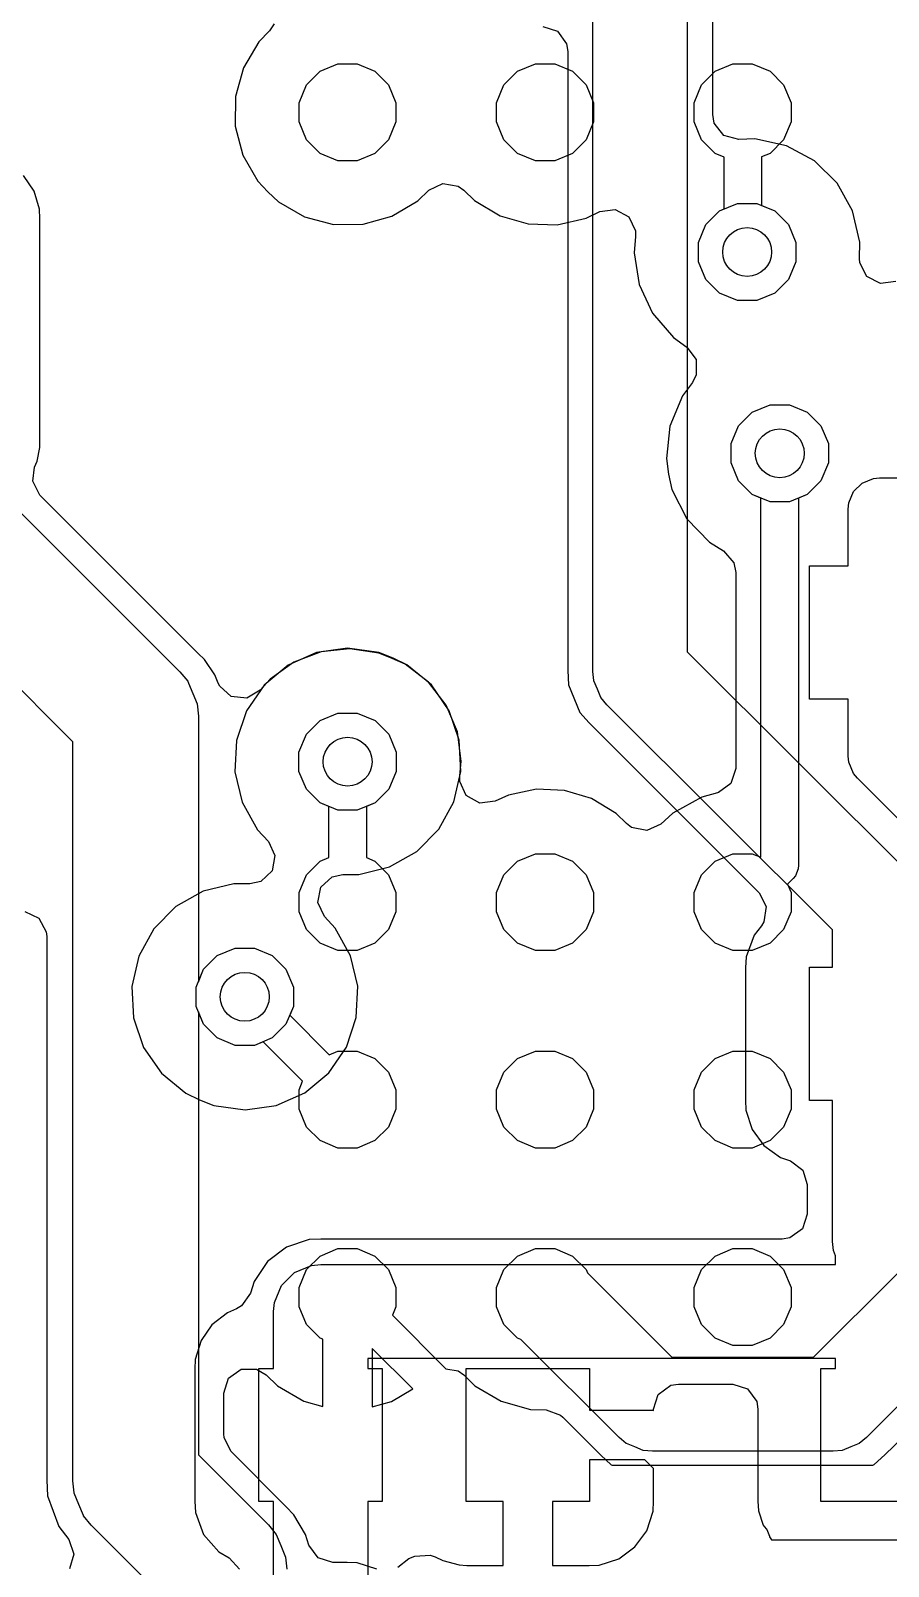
# Model space of a CAD drawing. Header units: inches. Extents: x 3.98 to 8.37, y -7.42 to -0.85.
# Drawn here: x 6.222 to 6.73, y -5.931 to -5.021 of the extents above; entities that cross this region are included whole.
import ezdxf

# ---------------------------------------------------------------- set-up
doc = ezdxf.new("R2010")
doc.units = ezdxf.units.IN
doc.header["$MEASUREMENT"] = 0
doc.layers.add('Bottom Layer', color=153, linetype='CONTINUOUS', true_color=0x4d7fc4)
doc.layers.add('Top Layer', color=13, linetype='CONTINUOUS', true_color=0xc83434)

msp = doc.modelspace()

# ---------------------------------------------------------------- linework, layer by layer
at = {"layer": 'Bottom Layer', "linetype": 'CONTINUOUS'}
for p, q in [((6.61057, -4.98715), (6.61057, -5.38918)), ((6.62576, -5.07092), (6.62576, -4.9993)), ((6.55488, -5.40074), (6.55488, -5.00346)), ((6.52514, -5.01879), (6.53387, -5.02163)), ((6.53387, -5.02163), (6.53926, -5.02906)), ((6.53926, -5.02906), (6.53999, -5.03364)), ((6.53999, -5.03364), (6.53999, -5.40015)), ((6.62666, -5.07601), (6.62576, -5.07092)), ((6.63232, -5.08324), (6.62666, -5.07601)), ((6.64115, -5.08576), (6.63232, -5.08324)), ((6.6508, -5.08541), (6.64115, -5.08576)), ((6.66943, -5.08942), (6.6508, -5.08541)), ((6.68598, -5.09835), (6.66943, -5.08942)), ((6.69938, -5.11153), (6.68598, -5.09835)), ((6.70858, -5.12792), (6.69938, -5.11153)), ((6.62177, -5.13603), (6.62986, -5.12793)), ((6.62986, -5.12793), (6.64044, -5.12355)), ((6.64044, -5.12355), (6.65189, -5.12355)), ((6.65189, -5.12355), (6.66247, -5.12793)), ((6.66247, -5.12793), (6.67056, -5.13603)), ((6.71291, -5.14648), (6.70858, -5.12792)), ((6.61739, -5.14661), (6.62177, -5.13603)), ((6.67056, -5.13603), (6.67494, -5.14661)), ((6.61739, -5.15806), (6.61739, -5.14661)), ((6.67494, -5.14661), (6.67494, -5.15806)), ((6.71273, -5.15614), (6.71291, -5.14648)), ((6.62177, -5.16863), (6.61739, -5.15806)), ((6.67494, -5.15806), (6.67056, -5.16863)), ((6.7129, -5.15865), (6.71273, -5.15614)), ((6.71701, -5.16685), (6.7129, -5.15865)), ((6.62986, -5.17673), (6.62177, -5.16863)), ((6.67056, -5.16863), (6.66247, -5.17673)), ((6.72516, -5.17107), (6.71701, -5.16685)), ((6.73423, -5.1697), (6.72516, -5.17107)), ((6.64044, -5.18111), (6.62986, -5.17673)), ((6.65189, -5.18111), (6.64044, -5.18111)), ((6.66247, -5.17673), (6.65189, -5.18111)), ((6.64916, -5.24713), (6.65973, -5.24275)), ((6.65973, -5.24275), (6.67118, -5.24275)), ((6.67118, -5.24275), (6.68176, -5.24713)), ((6.63668, -5.2658), (6.64106, -5.25523)), ((6.64106, -5.25523), (6.64916, -5.24713)), ((6.68176, -5.24713), (6.68986, -5.25523)), ((6.68986, -5.25523), (6.69424, -5.2658)), ((6.63668, -5.27725), (6.63668, -5.2658)), ((6.69424, -5.2658), (6.69424, -5.27725)), ((6.64106, -5.28783), (6.63668, -5.27725)), ((6.69424, -5.27725), (6.68986, -5.28783)), ((6.64916, -5.29593), (6.64106, -5.28783)), ((6.68986, -5.28783), (6.68176, -5.29593)), ((6.70907, -5.29425), (6.7142, -5.28913)), ((6.7142, -5.28913), (6.72089, -5.28636)), ((6.72089, -5.28636), (6.72451, -5.286)), ((6.72451, -5.286), (6.7718, -5.286)), ((6.65973, -5.30031), (6.64916, -5.29593)), ((6.67118, -5.30031), (6.65973, -5.30031)), ((6.68176, -5.29593), (6.67118, -5.30031)), ((6.70595, -5.30456), (6.7063, -5.30094)), ((6.7063, -5.30094), (6.70907, -5.29425)), ((6.70595, -5.33825), (6.70595, -5.30456)), ((6.68303, -5.41718), (6.68303, -5.33825)), ((6.68303, -5.33825), (6.70595, -5.33825)), ((6.39133, -5.38957), (6.37442, -5.39705)), ((6.40965, -5.387), (6.39133, -5.38957)), ((6.42821, -5.38956), (6.40965, -5.387)), ((6.43658, -5.39293), (6.42821, -5.38956)), ((6.61057, -5.38918), (6.74417, -5.52244)), ((6.37442, -5.39705), (6.36019, -5.40886)), ((6.44474, -5.39682), (6.43658, -5.39293)), ((6.45923, -5.40874), (6.44474, -5.39682)), ((6.53999, -5.40015), (6.54041, -5.40862)), ((6.55542, -5.40617), (6.55488, -5.40074)), ((6.36019, -5.40886), (6.34974, -5.42412)), ((6.46976, -5.42396), (6.45923, -5.40874)), ((6.54041, -5.40862), (6.54712, -5.42495)), ((6.55543, -5.40619), (6.55542, -5.40617)), ((6.55543, -5.40621), (6.55543, -5.40619)), ((6.55751, -5.41121), (6.55543, -5.40621)), ((6.55958, -5.41621), (6.55751, -5.41121)), ((6.55959, -5.41622), (6.55958, -5.41621)), ((6.5596, -5.41624), (6.55959, -5.41622)), ((6.56307, -5.42045), (6.5596, -5.41624)), ((6.70595, -5.41718), (6.68303, -5.41718)), ((6.70595, -5.45087), (6.70595, -5.41718)), ((6.34974, -5.42412), (6.34386, -5.44166)), ((6.39337, -5.42976), (6.40395, -5.42538)), ((6.40395, -5.42538), (6.41539, -5.42538)), ((6.41539, -5.42538), (6.42597, -5.42976)), ((6.47573, -5.44147), (6.46976, -5.42396)), ((6.54712, -5.42495), (6.55274, -5.43124)), ((6.69666, -5.55371), (6.56307, -5.42045)), ((6.38089, -5.44844), (6.38527, -5.43786)), ((6.38527, -5.43786), (6.39337, -5.42976)), ((6.42597, -5.42976), (6.43407, -5.43786)), ((6.43407, -5.43786), (6.43845, -5.44844)), ((6.55274, -5.43124), (6.6533, -5.5318)), ((6.34386, -5.44166), (6.34299, -5.46013)), ((6.47668, -5.45995), (6.47573, -5.44147)), ((6.38089, -5.45989), (6.38089, -5.44844)), ((6.43845, -5.44844), (6.43845, -5.45989)), ((6.7063, -5.45449), (6.70595, -5.45087)), ((6.7063, -5.4545), (6.7063, -5.45449)), ((6.70769, -5.45784), (6.7063, -5.4545)), ((6.7063, -5.4545), (6.7063, -5.4545)), ((6.34299, -5.46013), (6.34721, -5.47814)), ((6.38527, -5.47046), (6.38089, -5.45989)), ((6.43845, -5.45989), (6.43407, -5.47046)), ((6.47255, -5.47799), (6.47668, -5.45995)), ((6.70907, -5.46119), (6.70769, -5.45784)), ((6.70908, -5.46119), (6.70907, -5.46119)), ((6.71139, -5.464), (6.70908, -5.46119)), ((6.70908, -5.46119), (6.70908, -5.46119)), ((6.80274, -5.55528), (6.71139, -5.464)), ((6.39337, -5.47856), (6.38527, -5.47046)), ((6.43407, -5.47046), (6.42597, -5.47856)), ((6.34721, -5.47814), (6.35631, -5.49452)), ((6.40395, -5.48294), (6.39337, -5.47856)), ((6.41539, -5.48294), (6.40395, -5.48294)), ((6.42597, -5.47856), (6.41539, -5.48294)), ((6.46365, -5.49421), (6.47255, -5.47799)), ((6.35631, -5.49452), (6.36279, -5.50147)), ((6.36279, -5.50147), (6.36667, -5.50979)), ((6.45066, -5.50738), (6.46365, -5.49421)), ((6.36667, -5.50979), (6.36493, -5.5188)), ((6.43455, -5.5165), (6.45066, -5.50738)), ((6.36493, -5.5188), (6.35821, -5.52506)), ((6.41634, -5.52093), (6.43455, -5.5165)), ((6.34234, -5.5264), (6.32412, -5.53082)), ((6.35184, -5.52645), (6.34234, -5.5264)), ((6.35821, -5.52506), (6.35184, -5.52645)), ((6.39201, -5.53754), (6.39376, -5.52853)), ((6.39376, -5.52853), (6.40047, -5.52226)), ((6.40047, -5.52226), (6.40684, -5.52087)), ((6.40684, -5.52087), (6.41634, -5.52093)), ((6.32412, -5.53082), (6.30802, -5.53994)), ((6.39589, -5.54585), (6.39201, -5.53754)), ((6.6533, -5.5318), (6.65747, -5.53998)), ((6.30802, -5.53994), (6.29502, -5.55312)), ((6.40237, -5.5528), (6.39589, -5.54585)), ((6.65747, -5.53998), (6.65603, -5.54904)), ((6.29502, -5.55312), (6.28612, -5.56934)), ((6.41147, -5.56919), (6.40237, -5.5528)), ((6.65459, -5.55133), (6.65037, -5.55684)), ((6.65603, -5.54904), (6.65459, -5.55133)), ((6.69666, -5.57584), (6.69666, -5.55371)), ((6.33249, -5.56899), (6.34307, -5.5646)), ((6.34307, -5.5646), (6.35452, -5.5646)), ((6.35452, -5.5646), (6.36509, -5.56899)), ((6.65037, -5.55684), (6.64556, -5.5698)), ((6.28612, -5.56934), (6.28199, -5.58738)), ((6.32439, -5.57708), (6.33249, -5.56899)), ((6.36509, -5.56899), (6.37319, -5.57708)), ((6.41569, -5.58719), (6.41147, -5.56919)), ((6.64556, -5.5698), (6.64523, -5.5763)), ((6.32001, -5.58766), (6.32439, -5.57708)), ((6.37319, -5.57708), (6.37757, -5.58766)), ((6.64523, -5.5763), (6.64523, -5.65461)), ((6.68303, -5.65477), (6.68303, -5.57584)), ((6.68303, -5.57584), (6.69666, -5.57584)), ((6.28199, -5.58738), (6.28295, -5.60586)), ((6.32001, -5.59911), (6.32001, -5.58766)), ((6.37757, -5.58766), (6.37757, -5.59911)), ((6.41483, -5.60567), (6.41569, -5.58719)), ((6.32439, -5.60969), (6.32001, -5.59911)), ((6.37757, -5.59911), (6.37319, -5.60969)), ((6.28295, -5.60586), (6.28892, -5.62338)), ((6.33249, -5.61778), (6.32439, -5.60969)), ((6.37319, -5.60969), (6.36509, -5.61778)), ((6.40894, -5.6232), (6.41483, -5.60567)), ((6.34307, -5.62216), (6.33249, -5.61778)), ((6.36509, -5.61778), (6.35452, -5.62216)), ((6.28892, -5.62338), (6.29945, -5.63859)), ((6.35452, -5.62216), (6.34307, -5.62216)), ((6.39849, -5.63846), (6.40894, -5.6232)), ((6.29945, -5.63859), (6.31392, -5.65051)), ((6.38426, -5.65028), (6.39849, -5.63846)), ((6.31392, -5.65051), (6.32209, -5.65439)), ((6.32209, -5.65439), (6.33047, -5.65776)), ((6.36735, -5.65776), (6.38426, -5.65028)), ((6.64523, -5.65461), (6.64541, -5.66056)), ((6.69666, -5.65477), (6.68303, -5.65477)), ((6.69666, -5.73823), (6.69666, -5.65477)), ((6.33047, -5.65776), (6.34903, -5.66033)), ((6.34903, -5.66033), (6.36735, -5.65776)), ((6.64541, -5.66056), (6.64914, -5.67203)), ((6.64914, -5.67203), (6.65611, -5.68151)), ((6.65611, -5.68151), (6.66595, -5.68849)), ((6.66595, -5.68849), (6.67178, -5.69051)), ((6.67178, -5.69051), (6.6791, -5.69605)), ((6.6791, -5.69605), (6.68177, -5.70454)), ((6.68177, -5.70454), (6.68177, -5.72208)), ((6.68177, -5.72208), (6.67893, -5.73081)), ((6.38689, -5.7372), (6.37341, -5.74174)), ((6.39388, -5.73693), (6.38689, -5.7372)), ((6.66692, -5.73693), (6.39388, -5.73693)), ((6.67151, -5.73621), (6.66692, -5.73693)), ((6.67893, -5.73081), (6.67151, -5.73621)), ((6.37341, -5.74174), (6.36234, -5.75019)), ((6.6972, -5.74367), (6.69666, -5.73823)), ((6.69849, -5.74678), (6.6972, -5.74367)), ((6.69849, -5.75197), (6.69849, -5.74678)), ((6.36234, -5.75019), (6.3544, -5.762)), ((6.37827, -5.75666), (6.38831, -5.75251)), ((6.38831, -5.75251), (6.39374, -5.75197)), ((6.39374, -5.75197), (6.69849, -5.75197)), ((6.3544, -5.762), (6.35221, -5.76894)), ((6.36643, -5.77438), (6.37059, -5.76435)), ((6.37059, -5.76435), (6.37827, -5.75666)), ((6.35221, -5.76894), (6.34688, -5.77641)), ((6.36589, -5.77982), (6.36643, -5.77438)), ((6.33849, -5.78046), (6.32939, -5.78768)), ((6.34395, -5.7781), (6.33849, -5.78046)), ((6.34688, -5.77641), (6.34395, -5.7781)), ((6.36589, -5.81343), (6.36589, -5.77982)), ((6.32939, -5.78768), (6.32297, -5.79702)), ((6.32297, -5.79702), (6.31951, -5.8081)), ((6.31951, -5.8081), (6.31928, -5.81373)), ((6.69849, -5.80766), (6.42158, -5.80766)), ((6.42158, -5.80766), (6.42158, -5.81343)), ((6.69849, -5.81343), (6.69849, -5.80766)), ((6.31928, -5.81373), (6.31928, -5.89207)), ((6.35705, -5.89236), (6.35705, -5.81343)), ((6.35705, -5.81343), (6.36589, -5.81343)), ((6.42158, -5.81343), (6.43013, -5.81343)), ((6.43013, -5.81343), (6.43013, -5.89236)), ((6.47983, -5.89236), (6.47983, -5.81343)), ((6.47983, -5.81343), (6.55291, -5.81343)), ((6.55291, -5.81343), (6.55291, -5.83828)), ((6.68972, -5.89236), (6.68972, -5.81343)), ((6.68972, -5.81343), (6.69849, -5.81343)), ((6.59068, -5.83755), (6.59352, -5.82882)), ((6.59352, -5.82882), (6.60094, -5.82343)), ((6.60094, -5.82343), (6.60553, -5.8227)), ((6.60553, -5.8227), (6.63769, -5.8227)), ((6.63769, -5.8227), (6.64642, -5.82554)), ((6.64642, -5.82554), (6.65181, -5.83296)), ((6.59068, -5.83833), (6.59068, -5.83755)), ((6.65181, -5.83296), (6.65254, -5.83755)), ((6.65254, -5.83755), (6.65254, -5.89202)), ((6.55291, -5.83828), (6.59018, -5.83828)), ((6.59018, -5.83828), (6.59068, -5.83833)), ((6.55291, -5.86752), (6.55291, -5.89236)), ((6.58556, -5.86752), (6.55291, -5.86752)), ((6.59068, -5.87266), (6.58556, -5.86752)), ((6.59068, -5.89207), (6.59068, -5.87266)), ((6.31928, -5.89207), (6.31954, -5.89884)), ((6.36589, -5.89236), (6.35705, -5.89236)), ((6.36589, -5.94711), (6.36589, -5.89236)), ((6.43013, -5.89236), (6.42158, -5.89236)), ((6.42158, -5.89236), (6.42158, -5.95872)), ((6.50175, -5.89236), (6.47983, -5.89236)), ((6.50175, -5.92964), (6.50175, -5.89236)), ((6.55291, -5.89236), (6.53099, -5.89236)), ((6.53099, -5.89236), (6.53099, -5.92964)), ((6.59045, -5.89801), (6.59068, -5.89207)), ((6.65254, -5.89202), (6.65281, -5.89784)), ((6.7628, -5.89236), (6.68972, -5.89236)), ((6.31954, -5.89884), (6.32439, -5.91173)), ((6.58669, -5.90958), (6.59045, -5.89801)), ((6.65281, -5.89784), (6.6556, -5.90635)), ((6.57972, -5.91917), (6.58669, -5.90958)), ((6.6556, -5.90635), (6.65633, -5.90709)), ((6.65633, -5.90709), (6.65767, -5.90873)), ((6.65767, -5.90873), (6.6577, -5.90875)), ((6.6577, -5.90875), (6.6577, -5.90876)), ((6.6577, -5.90876), (6.65772, -5.90878)), ((6.65772, -5.90878), (6.65854, -5.91078)), ((6.65854, -5.91078), (6.65936, -5.91277)), ((6.32439, -5.91173), (6.33351, -5.92202)), ((6.57012, -5.92614), (6.57972, -5.91917)), ((6.65936, -5.91277), (6.65936, -5.91279)), ((6.65936, -5.91279), (6.65937, -5.9128)), ((6.65937, -5.9128), (6.65937, -5.91284)), ((6.65937, -5.91284), (6.65941, -5.91323)), ((6.65941, -5.91323), (6.66062, -5.91491)), ((6.66062, -5.91491), (6.81345, -5.91491)), ((6.33351, -5.92202), (6.33962, -5.92554)), ((6.33962, -5.92554), (6.34576, -5.93236)), ((6.43931, -5.93114), (6.44581, -5.92608)), ((6.44581, -5.92608), (6.44947, -5.92462)), ((6.44947, -5.92462), (6.45862, -5.92401)), ((6.45862, -5.92401), (6.46152, -5.92507)), ((6.46152, -5.92507), (6.46604, -5.92729)), ((6.46604, -5.92729), (6.47572, -5.92986)), ((6.55856, -5.9299), (6.57012, -5.92614)), ((6.47572, -5.92986), (6.48027, -5.93013)), ((6.48027, -5.93013), (6.5018, -5.93013)), ((6.5018, -5.93013), (6.50175, -5.92964)), ((6.53099, -5.92964), (6.53094, -5.93013)), ((6.53094, -5.93013), (6.55262, -5.93013)), ((6.55262, -5.93013), (6.55856, -5.9299))]:
    msp.add_line(p, q, dxfattribs=at)
at = {"layer": 'Bottom Layer'}
for centre in [(6.64616, -5.15233), (6.66546, -5.27153), (6.40967, -5.45416), (6.34879, -5.59338)]:
    msp.add_circle(centre, 0.01447, dxfattribs=at)
at = {"layer": 'Top Layer', "linetype": 'CONTINUOUS'}
for p, q in [((6.36615, -5.01722), (6.36335, -5.0213)), ((6.35706, -5.02782), (6.34796, -5.04321)), ((6.36335, -5.0213), (6.35706, -5.02782)), ((6.34796, -5.04321), (6.34325, -5.06021)), ((6.38529, -5.05336), (6.39336, -5.0453)), ((6.39336, -5.0453), (6.40389, -5.04093)), ((6.40389, -5.04093), (6.4153, -5.04093)), ((6.4153, -5.04093), (6.42584, -5.0453)), ((6.42584, -5.0453), (6.4339, -5.05336)), ((6.50222, -5.05336), (6.51029, -5.0453)), ((6.51029, -5.0453), (6.52083, -5.04093)), ((6.52083, -5.04093), (6.53223, -5.04093)), ((6.53223, -5.04093), (6.54277, -5.0453)), ((6.54277, -5.0453), (6.55084, -5.05336)), ((6.61915, -5.05336), (6.62722, -5.0453)), ((6.62722, -5.0453), (6.63776, -5.04093)), ((6.63776, -5.04093), (6.64916, -5.04093)), ((6.64916, -5.04093), (6.6597, -5.0453)), ((6.6597, -5.0453), (6.66777, -5.05336)), ((6.38093, -5.0639), (6.38529, -5.05336)), ((6.4339, -5.05336), (6.43827, -5.0639)), ((6.49786, -5.0639), (6.50222, -5.05336)), ((6.55084, -5.05336), (6.5552, -5.0639)), ((6.61479, -5.0639), (6.61915, -5.05336)), ((6.66777, -5.05336), (6.67213, -5.0639)), ((6.34325, -5.06021), (6.34314, -5.07786)), ((6.38093, -5.0753), (6.38093, -5.0639)), ((6.43827, -5.0639), (6.43827, -5.0753)), ((6.49786, -5.0753), (6.49786, -5.0639)), ((6.5552, -5.0639), (6.5552, -5.0753)), ((6.61479, -5.0753), (6.61479, -5.0639)), ((6.67213, -5.0639), (6.67213, -5.0753)), ((6.34314, -5.07786), (6.34763, -5.09492)), ((6.38529, -5.08584), (6.38093, -5.0753)), ((6.43827, -5.0753), (6.4339, -5.08584)), ((6.50222, -5.08584), (6.49786, -5.0753)), ((6.5552, -5.0753), (6.55084, -5.08584)), ((6.61915, -5.08584), (6.61479, -5.0753)), ((6.67213, -5.0753), (6.66777, -5.08584)), ((6.39336, -5.09391), (6.38529, -5.08584)), ((6.4339, -5.08584), (6.42584, -5.09391)), ((6.51029, -5.09391), (6.50222, -5.08584)), ((6.55084, -5.08584), (6.54277, -5.09391)), ((6.62722, -5.09391), (6.61915, -5.08584)), ((6.66777, -5.08584), (6.6597, -5.09391)), ((6.34763, -5.09492), (6.35654, -5.11042)), ((6.40389, -5.09827), (6.39336, -5.09391)), ((6.4153, -5.09827), (6.40389, -5.09827)), ((6.42584, -5.09391), (6.4153, -5.09827)), ((6.52083, -5.09827), (6.51029, -5.09391)), ((6.53223, -5.09827), (6.52083, -5.09827)), ((6.54277, -5.09391), (6.53223, -5.09827)), ((6.63246, -5.09608), (6.62722, -5.09391)), ((6.63246, -5.12686), (6.63246, -5.09608)), ((6.6597, -5.09391), (6.65475, -5.09596)), ((6.65475, -5.09596), (6.65475, -5.12474)), ((6.22406, -5.11634), (6.21784, -5.10706)), ((6.35654, -5.11042), (6.36244, -5.11668)), ((6.22729, -5.12705), (6.22406, -5.11634)), ((6.36244, -5.11668), (6.36871, -5.12258)), ((6.4513, -5.12206), (6.45783, -5.11577)), ((6.45783, -5.11577), (6.46608, -5.11175)), ((6.46608, -5.11175), (6.47512, -5.11335)), ((6.47512, -5.11335), (6.47841, -5.11574)), ((6.47841, -5.11574), (6.48482, -5.12188)), ((6.22746, -5.13254), (6.22729, -5.12705)), ((6.36871, -5.12258), (6.38421, -5.13148)), ((6.43592, -5.13116), (6.4513, -5.12206)), ((6.48482, -5.12188), (6.49987, -5.13088)), ((6.55087, -5.13231), (6.55887, -5.12844)), ((6.55887, -5.12844), (6.56796, -5.12719)), ((6.56796, -5.12719), (6.57605, -5.13153)), ((6.62177, -5.13603), (6.62986, -5.12793)), ((6.62986, -5.12793), (6.63246, -5.12686)), ((6.65475, -5.12474), (6.66247, -5.12793)), ((6.66247, -5.12793), (6.67056, -5.13603)), ((6.22746, -5.26385), (6.22746, -5.13254)), ((6.38421, -5.13148), (6.40127, -5.13598)), ((6.40127, -5.13598), (6.41891, -5.13587)), ((6.41891, -5.13587), (6.43592, -5.13116)), ((6.49987, -5.13088), (6.51648, -5.13573)), ((6.51648, -5.13573), (6.53378, -5.13623)), ((6.53378, -5.13623), (6.55087, -5.13231)), ((6.57605, -5.13153), (6.58005, -5.13979)), ((6.61739, -5.14661), (6.62177, -5.13603)), ((6.67056, -5.13603), (6.67494, -5.14661)), ((6.58012, -5.14315), (6.57925, -5.15276)), ((6.58005, -5.13979), (6.58012, -5.14315)), ((6.61739, -5.15806), (6.61739, -5.14661)), ((6.67494, -5.14661), (6.67494, -5.15806)), ((6.57925, -5.15276), (6.58218, -5.17158)), ((6.62177, -5.16863), (6.61739, -5.15806)), ((6.67494, -5.15806), (6.67056, -5.16863)), ((6.58218, -5.17158), (6.59008, -5.18863)), ((6.62986, -5.17673), (6.62177, -5.16863)), ((6.67056, -5.16863), (6.66247, -5.17673)), ((6.64044, -5.18111), (6.62986, -5.17673)), ((6.65189, -5.18111), (6.64044, -5.18111)), ((6.66247, -5.17673), (6.65189, -5.18111)), ((6.59008, -5.18863), (6.60253, -5.20304)), ((6.60253, -5.20304), (6.61042, -5.20859)), ((6.61042, -5.20859), (6.61593, -5.21593)), ((6.61593, -5.21593), (6.61607, -5.22511)), ((6.61607, -5.22511), (6.61377, -5.22963)), ((6.60788, -5.23751), (6.60046, -5.25542)), ((6.61377, -5.22963), (6.60788, -5.23751)), ((6.64916, -5.24713), (6.65973, -5.24275)), ((6.65973, -5.24275), (6.67118, -5.24275)), ((6.67118, -5.24275), (6.68176, -5.24713)), ((6.60046, -5.25542), (6.59836, -5.27467)), ((6.63668, -5.2658), (6.64106, -5.25523)), ((6.64106, -5.25523), (6.64916, -5.24713)), ((6.68176, -5.24713), (6.68986, -5.25523)), ((6.68986, -5.25523), (6.69424, -5.2658)), ((6.22746, -5.26417), (6.22746, -5.26385)), ((6.22755, -5.26819), (6.22746, -5.26417)), ((6.22596, -5.2761), (6.22755, -5.26819)), ((6.63668, -5.27725), (6.63668, -5.2658)), ((6.69424, -5.2658), (6.69424, -5.27725)), ((6.22326, -5.2881), (6.22433, -5.2798)), ((6.22433, -5.2798), (6.22596, -5.2761)), ((6.59836, -5.27467), (6.59969, -5.2839)), ((6.64106, -5.28783), (6.63668, -5.27725)), ((6.69424, -5.27725), (6.68986, -5.28783)), ((6.22743, -5.29628), (6.22326, -5.2881)), ((6.59969, -5.2839), (6.60163, -5.29304)), ((6.64916, -5.29593), (6.64106, -5.28783)), ((6.68986, -5.28783), (6.68176, -5.29593)), ((6.20798, -5.29841), (6.31044, -5.40087)), ((6.32097, -5.38983), (6.22743, -5.29628)), ((6.60163, -5.29304), (6.61039, -5.3103)), ((6.65431, -5.29806), (6.64916, -5.29593)), ((6.65431, -5.51079), (6.65431, -5.29806)), ((6.68176, -5.29593), (6.6766, -5.29806)), ((6.6766, -5.29806), (6.6766, -5.51548)), ((6.61039, -5.3103), (6.62383, -5.32425)), ((6.62383, -5.32425), (6.63224, -5.32936)), ((6.63224, -5.32936), (6.63823, -5.33631)), ((6.63823, -5.33631), (6.63938, -5.34205)), ((6.63938, -5.34205), (6.63938, -5.45825)), ((6.24706, -5.4425), (6.18998, -5.38542)), ((6.32115, -5.39), (6.32097, -5.38983)), ((6.32501, -5.39374), (6.32115, -5.39)), ((6.39397, -5.38918), (6.37793, -5.39525)), ((6.41102, -5.38736), (6.39397, -5.38918)), ((6.42821, -5.38993), (6.41102, -5.38736)), ((6.43607, -5.39302), (6.42821, -5.38993)), ((6.31044, -5.40087), (6.31506, -5.40649)), ((6.33104, -5.40263), (6.32501, -5.39374)), ((6.37793, -5.39525), (6.36376, -5.4053)), ((6.4438, -5.39648), (6.43607, -5.39302)), ((6.45761, -5.40707), (6.4438, -5.39648)), ((6.31506, -5.40649), (6.31506, -5.40649)), ((6.31506, -5.40649), (6.31552, -5.40761)), ((6.31552, -5.40761), (6.3206, -5.41988)), ((6.33308, -5.40761), (6.33104, -5.40263)), ((6.33399, -5.40946), (6.33308, -5.40761)), ((6.34084, -5.41557), (6.33399, -5.40946)), ((6.36376, -5.4053), (6.3579, -5.41187)), ((6.46807, -5.42069), (6.45761, -5.40707)), ((6.34997, -5.41649), (6.34084, -5.41557)), ((6.3579, -5.41187), (6.34997, -5.41649)), ((6.3206, -5.41988), (6.3206, -5.41988)), ((6.3206, -5.41988), (6.32131, -5.42712)), ((6.32131, -5.42712), (6.32131, -5.58452)), ((6.39337, -5.42976), (6.40395, -5.42538)), ((6.40395, -5.42538), (6.41539, -5.42538)), ((6.41539, -5.42538), (6.42597, -5.42976)), ((6.47464, -5.43656), (6.46807, -5.42069)), ((6.38089, -5.44844), (6.38527, -5.43786)), ((6.38527, -5.43786), (6.39337, -5.42976)), ((6.42597, -5.42976), (6.43407, -5.43786)), ((6.43407, -5.43786), (6.43845, -5.44844)), ((6.47691, -5.45382), (6.47464, -5.43656)), ((6.24706, -5.88001), (6.24706, -5.4425)), ((6.38089, -5.45989), (6.38089, -5.44844)), ((6.43845, -5.44844), (6.43845, -5.45989)), ((6.47602, -5.46259), (6.47691, -5.45382)), ((6.38527, -5.47046), (6.38089, -5.45989)), ((6.43845, -5.45989), (6.43407, -5.47046)), ((6.47605, -5.46587), (6.47602, -5.46259)), ((6.63938, -5.45825), (6.63655, -5.46698)), ((6.39337, -5.47856), (6.38527, -5.47046)), ((6.43407, -5.47046), (6.42597, -5.47856)), ((6.4799, -5.4742), (6.47605, -5.46587)), ((6.48792, -5.47867), (6.4799, -5.4742)), ((6.50482, -5.47397), (6.49703, -5.47758)), ((6.52139, -5.47043), (6.50482, -5.47397)), ((6.5381, -5.47114), (6.52139, -5.47043)), ((6.5541, -5.47601), (6.5381, -5.47114)), ((6.62861, -5.47253), (6.61924, -5.47521)), ((6.62912, -5.47238), (6.62861, -5.47253)), ((6.63655, -5.46698), (6.62912, -5.47238)), ((6.39852, -5.48069), (6.39337, -5.47856)), ((6.39852, -5.51088), (6.39852, -5.48069)), ((6.42597, -5.47856), (6.42081, -5.48069)), ((6.42081, -5.48069), (6.42081, -5.51094)), ((6.49703, -5.47758), (6.48792, -5.47867)), ((6.56856, -5.48484), (6.5541, -5.47601)), ((6.61924, -5.47521), (6.60224, -5.48463)), ((6.57471, -5.49082), (6.56856, -5.48484)), ((6.57771, -5.49308), (6.57471, -5.49082)), ((6.59506, -5.49116), (6.5867, -5.49494)), ((6.60224, -5.48463), (6.59506, -5.49116)), ((6.5867, -5.49494), (6.57771, -5.49308)), ((6.51029, -5.51302), (6.52083, -5.50866)), ((6.52083, -5.50866), (6.53223, -5.50866)), ((6.53223, -5.50866), (6.54277, -5.51302)), ((6.62722, -5.51302), (6.63776, -5.50866)), ((6.63776, -5.50866), (6.64916, -5.50866)), ((6.64916, -5.50866), (6.65431, -5.51079)), ((6.38529, -5.52109), (6.39336, -5.51302)), ((6.39336, -5.51302), (6.39852, -5.51088)), ((6.42081, -5.51094), (6.42584, -5.51302)), ((6.42584, -5.51302), (6.4339, -5.52109)), ((6.50222, -5.52109), (6.51029, -5.51302)), ((6.54277, -5.51302), (6.55084, -5.52109)), ((6.61915, -5.52109), (6.62722, -5.51302)), ((6.67639, -5.51765), (6.67473, -5.52167)), ((6.6766, -5.51548), (6.67639, -5.51765)), ((6.38093, -5.53163), (6.38529, -5.52109)), ((6.4339, -5.52109), (6.43827, -5.53163)), ((6.49786, -5.53163), (6.50222, -5.52109)), ((6.55084, -5.52109), (6.5552, -5.53163)), ((6.61479, -5.53163), (6.61915, -5.52109)), ((6.67334, -5.52336), (6.67006, -5.52663)), ((6.67006, -5.52663), (6.67213, -5.53163)), ((6.67473, -5.52167), (6.67334, -5.52336)), ((6.38093, -5.54303), (6.38093, -5.53163)), ((6.43827, -5.53163), (6.43827, -5.54303)), ((6.49786, -5.54303), (6.49786, -5.53163)), ((6.5552, -5.53163), (6.5552, -5.54303)), ((6.61479, -5.54303), (6.61479, -5.53163)), ((6.67213, -5.53163), (6.67213, -5.54303)), ((6.21865, -5.54292), (6.22694, -5.54686)), ((6.22694, -5.54686), (6.23133, -5.55492)), ((6.38529, -5.55357), (6.38093, -5.54303)), ((6.43827, -5.54303), (6.4339, -5.55357)), ((6.50222, -5.55357), (6.49786, -5.54303)), ((6.5552, -5.54303), (6.55084, -5.55357)), ((6.61915, -5.55357), (6.61479, -5.54303)), ((6.67213, -5.54303), (6.66777, -5.55357)), ((6.23133, -5.55492), (6.23158, -5.55765)), ((6.39336, -5.56164), (6.38529, -5.55357)), ((6.4339, -5.55357), (6.42584, -5.56164)), ((6.51029, -5.56164), (6.50222, -5.55357)), ((6.55084, -5.55357), (6.54277, -5.56164)), ((6.62722, -5.56164), (6.61915, -5.55357)), ((6.66777, -5.55357), (6.6597, -5.56164)), ((6.23158, -5.55765), (6.23158, -5.8796)), ((6.33249, -5.56899), (6.34307, -5.5646)), ((6.34307, -5.5646), (6.35452, -5.5646)), ((6.35452, -5.5646), (6.36509, -5.56899)), ((6.40389, -5.566), (6.39336, -5.56164)), ((6.42584, -5.56164), (6.4153, -5.566)), ((6.52083, -5.566), (6.51029, -5.56164)), ((6.54277, -5.56164), (6.53223, -5.566)), ((6.63776, -5.566), (6.62722, -5.56164)), ((6.6597, -5.56164), (6.64916, -5.566)), ((6.32439, -5.57708), (6.33249, -5.56899)), ((6.36509, -5.56899), (6.37319, -5.57708)), ((6.4153, -5.566), (6.40389, -5.566)), ((6.53223, -5.566), (6.52083, -5.566)), ((6.64916, -5.566), (6.63776, -5.566)), ((6.32131, -5.58452), (6.32439, -5.57708)), ((6.37319, -5.57708), (6.37757, -5.58766)), ((6.37757, -5.58766), (6.37757, -5.59911)), ((6.37757, -5.59911), (6.37543, -5.60428)), ((6.32439, -5.60969), (6.32131, -5.60225)), ((6.32131, -5.60225), (6.32131, -5.86465)), ((6.33249, -5.61778), (6.32439, -5.60969)), ((6.37543, -5.60428), (6.39881, -5.62769)), ((6.34307, -5.62216), (6.33249, -5.61778)), ((6.35452, -5.62216), (6.34307, -5.62216)), ((6.35966, -5.62003), (6.35452, -5.62216)), ((6.38304, -5.64345), (6.35966, -5.62003)), ((6.39881, -5.62769), (6.40389, -5.62559)), ((6.40389, -5.62559), (6.4153, -5.62559)), ((6.4153, -5.62559), (6.42584, -5.62995)), ((6.51029, -5.62995), (6.52083, -5.62559)), ((6.52083, -5.62559), (6.53223, -5.62559)), ((6.53223, -5.62559), (6.54277, -5.62995)), ((6.62722, -5.62995), (6.63776, -5.62559)), ((6.63776, -5.62559), (6.64916, -5.62559)), ((6.64916, -5.62559), (6.6597, -5.62995)), ((6.42584, -5.62995), (6.4339, -5.63802)), ((6.50222, -5.63802), (6.51029, -5.62995)), ((6.54277, -5.62995), (6.55084, -5.63802)), ((6.61915, -5.63802), (6.62722, -5.62995)), ((6.6597, -5.62995), (6.66777, -5.63802)), ((6.38093, -5.64856), (6.38304, -5.64345)), ((6.4339, -5.63802), (6.43827, -5.64856)), ((6.49786, -5.64856), (6.50222, -5.63802)), ((6.55084, -5.63802), (6.5552, -5.64856)), ((6.61479, -5.64856), (6.61915, -5.63802)), ((6.66777, -5.63802), (6.67213, -5.64856)), ((6.38093, -5.65996), (6.38093, -5.64856)), ((6.43827, -5.64856), (6.43827, -5.65996)), ((6.49786, -5.65996), (6.49786, -5.64856)), ((6.5552, -5.64856), (6.5552, -5.65996)), ((6.61479, -5.65996), (6.61479, -5.64856)), ((6.67213, -5.64856), (6.67213, -5.65996)), ((6.38529, -5.6705), (6.38093, -5.65996)), ((6.43827, -5.65996), (6.4339, -5.6705)), ((6.50222, -5.6705), (6.49786, -5.65996)), ((6.5552, -5.65996), (6.55084, -5.6705)), ((6.61915, -5.6705), (6.61479, -5.65996)), ((6.67213, -5.65996), (6.66777, -5.6705)), ((6.39336, -5.67857), (6.38529, -5.6705)), ((6.4339, -5.6705), (6.42584, -5.67857)), ((6.51029, -5.67857), (6.50222, -5.6705)), ((6.55084, -5.6705), (6.54277, -5.67857)), ((6.62722, -5.67857), (6.61915, -5.6705)), ((6.66777, -5.6705), (6.6597, -5.67857)), ((6.40389, -5.68293), (6.39336, -5.67857)), ((6.4153, -5.68293), (6.40389, -5.68293)), ((6.42584, -5.67857), (6.4153, -5.68293)), ((6.52083, -5.68293), (6.51029, -5.67857)), ((6.53223, -5.68293), (6.52083, -5.68293)), ((6.54277, -5.67857), (6.53223, -5.68293)), ((6.63776, -5.68293), (6.62722, -5.67857)), ((6.64916, -5.68293), (6.63776, -5.68293)), ((6.6597, -5.67857), (6.64916, -5.68293)), ((6.38529, -5.75495), (6.39336, -5.74689)), ((6.39336, -5.74689), (6.40389, -5.74252)), ((6.40389, -5.74252), (6.4153, -5.74252)), ((6.4153, -5.74252), (6.42584, -5.74689)), ((6.42584, -5.74689), (6.4339, -5.75495)), ((6.50222, -5.75495), (6.51029, -5.74689)), ((6.51029, -5.74689), (6.52083, -5.74252)), ((6.52083, -5.74252), (6.53223, -5.74252)), ((6.53223, -5.74252), (6.54277, -5.74689)), ((6.54277, -5.74689), (6.55084, -5.75495)), ((6.61915, -5.75495), (6.62722, -5.74689)), ((6.62722, -5.74689), (6.63776, -5.74252)), ((6.63776, -5.74252), (6.64916, -5.74252)), ((6.64916, -5.74252), (6.6597, -5.74689)), ((6.6597, -5.74689), (6.66777, -5.75495)), ((6.38093, -5.76549), (6.38529, -5.75495)), ((6.4339, -5.75495), (6.43827, -5.76549)), ((6.49786, -5.76549), (6.50222, -5.75495)), ((6.55084, -5.75495), (6.55166, -5.75694)), ((6.61479, -5.76549), (6.61915, -5.75495)), ((6.66777, -5.75495), (6.67213, -5.76549)), ((6.55166, -5.75694), (6.60163, -5.80686)), ((6.68551, -5.80686), (6.73511, -5.75731)), ((6.38093, -5.7769), (6.38093, -5.76549)), ((6.43827, -5.76549), (6.43827, -5.7769)), ((6.49786, -5.7769), (6.49786, -5.76549)), ((6.61479, -5.7769), (6.61479, -5.76549)), ((6.67213, -5.76549), (6.67213, -5.7769)), ((6.38529, -5.78743), (6.38093, -5.7769)), ((6.43827, -5.7769), (6.43616, -5.78199)), ((6.43616, -5.78199), (6.46784, -5.81367)), ((6.50222, -5.78743), (6.49786, -5.7769)), ((6.61915, -5.78743), (6.61479, -5.7769)), ((6.67213, -5.7769), (6.66777, -5.78743)), ((6.39336, -5.7955), (6.38529, -5.78743)), ((6.51029, -5.7955), (6.50222, -5.78743)), ((6.62722, -5.7955), (6.61915, -5.78743)), ((6.66777, -5.78743), (6.6597, -5.7955)), ((6.39505, -5.7962), (6.39336, -5.7955)), ((6.39505, -5.83603), (6.39505, -5.7962)), ((6.44824, -5.82559), (6.42429, -5.80164)), ((6.42429, -5.80164), (6.42429, -5.83616)), ((6.51229, -5.79633), (6.51029, -5.7955)), ((6.57043, -5.8544), (6.51229, -5.79633)), ((6.63776, -5.79986), (6.62722, -5.7955)), ((6.64916, -5.79986), (6.63776, -5.79986)), ((6.6597, -5.7955), (6.64916, -5.79986)), ((6.775, -5.79618), (6.71671, -5.8544)), ((6.60163, -5.80686), (6.68551, -5.80686)), ((6.33635, -5.82805), (6.33919, -5.81932)), ((6.33919, -5.81932), (6.34661, -5.81393)), ((6.34661, -5.81393), (6.35579, -5.81393)), ((6.35579, -5.81393), (6.36149, -5.81734)), ((6.36149, -5.81734), (6.3681, -5.82368)), ((6.46784, -5.81367), (6.47503, -5.8149)), ((6.47503, -5.8149), (6.47843, -5.81734)), ((6.47843, -5.81734), (6.48503, -5.82369)), ((6.33635, -5.85217), (6.33635, -5.82805)), ((6.3681, -5.82368), (6.38367, -5.83287)), ((6.43574, -5.83303), (6.44824, -5.82559)), ((6.48503, -5.82369), (6.5006, -5.83288)), ((6.38367, -5.83287), (6.39505, -5.83603)), ((6.42429, -5.83616), (6.43574, -5.83303)), ((6.5006, -5.83288), (6.51801, -5.83772)), ((6.51801, -5.83772), (6.52715, -5.83806)), ((6.52715, -5.83806), (6.53577, -5.84122)), ((6.53577, -5.84122), (6.5371, -5.8424)), ((6.5371, -5.8424), (6.55953, -5.86483)), ((6.72767, -5.8647), (6.75086, -5.84223)), ((6.33654, -5.85449), (6.33635, -5.85217)), ((6.3407, -5.86267), (6.33654, -5.85449)), ((6.57463, -5.85784), (6.57043, -5.8544)), ((6.71671, -5.8544), (6.71251, -5.85784)), ((6.32131, -5.86465), (6.36278, -5.90618)), ((6.37339, -5.89535), (6.3407, -5.86267)), ((6.55953, -5.86483), (6.56575, -5.87054)), ((6.57464, -5.85785), (6.57463, -5.85784)), ((6.57465, -5.85786), (6.57464, -5.85785)), ((6.57963, -5.85992), (6.57465, -5.85786)), ((6.57465, -5.85786), (6.57465, -5.85786)), ((6.58468, -5.86201), (6.57963, -5.85992)), ((6.58469, -5.86201), (6.58468, -5.86201)), ((6.58471, -5.86201), (6.58469, -5.86201)), ((6.58469, -5.86201), (6.58469, -5.86201)), ((6.59011, -5.86255), (6.58471, -5.86201)), ((6.69703, -5.86255), (6.59011, -5.86255)), ((6.70243, -5.86201), (6.69703, -5.86255)), ((6.70245, -5.86201), (6.70243, -5.86201)), ((6.70246, -5.86201), (6.70245, -5.86201)), ((6.70245, -5.86201), (6.70245, -5.86201)), ((6.70751, -5.85992), (6.70246, -5.86201)), ((6.71249, -5.85786), (6.70751, -5.85992)), ((6.7125, -5.85785), (6.71249, -5.85786)), ((6.71249, -5.85786), (6.71249, -5.85786)), ((6.71251, -5.85784), (6.7125, -5.85785)), ((6.72132, -5.87042), (6.72767, -5.8647)), ((6.56575, -5.87054), (6.56631, -5.87077)), ((6.56631, -5.87077), (6.72046, -5.87077)), ((6.72046, -5.87077), (6.72132, -5.87042)), ((6.23158, -5.8796), (6.23201, -5.88892)), ((6.24777, -5.8872), (6.24706, -5.88001)), ((6.23201, -5.88892), (6.23867, -5.90706)), ((6.24777, -5.88723), (6.24777, -5.8872)), ((6.24777, -5.88724), (6.24777, -5.88723)), ((6.24777, -5.88726), (6.24777, -5.88724)), ((6.25055, -5.89396), (6.24777, -5.88726)), ((6.2533, -5.90062), (6.25055, -5.89396)), ((6.25331, -5.90063), (6.2533, -5.90062)), ((6.25332, -5.90064), (6.25331, -5.90063)), ((6.25334, -5.90066), (6.25332, -5.90064)), ((6.25792, -5.90625), (6.25334, -5.90066)), ((6.3778, -5.90012), (6.37339, -5.89535)), ((6.38468, -5.91178), (6.3778, -5.90012)), ((6.23867, -5.90706), (6.24457, -5.91472)), ((6.29939, -5.94778), (6.25792, -5.90625)), ((6.36278, -5.90618), (6.36736, -5.91177)), ((6.24457, -5.91472), (6.24765, -5.92337)), ((6.36736, -5.91177), (6.36738, -5.91179)), ((6.36738, -5.91179), (6.36739, -5.9118)), ((6.36739, -5.9118), (6.3674, -5.91181)), ((6.3674, -5.91181), (6.37013, -5.91842)), ((6.37013, -5.91842), (6.37293, -5.92517)), ((6.3868, -5.91821), (6.38468, -5.91178)), ((6.39217, -5.92557), (6.3868, -5.91821)), ((6.24765, -5.92337), (6.24507, -5.93217)), ((6.37293, -5.92517), (6.37293, -5.92519)), ((6.37293, -5.92519), (6.37293, -5.9252)), ((6.37293, -5.9252), (6.37293, -5.92522)), ((6.37293, -5.92522), (6.37364, -5.93241)), ((6.4009, -5.92841), (6.39217, -5.92557)), ((6.40938, -5.92841), (6.4009, -5.92841)), ((6.41532, -5.92864), (6.40938, -5.92841)), ((6.42688, -5.9324), (6.41532, -5.92864))]:
    msp.add_line(p, q, dxfattribs=at)
at = {"layer": 'Top Layer'}
for centre in [(6.64616, -5.15233), (6.66546, -5.27153), (6.40967, -5.45416), (6.34879, -5.59338)]:
    msp.add_circle(centre, 0.01447, dxfattribs=at)

doc.saveas('drawing.dxf')
